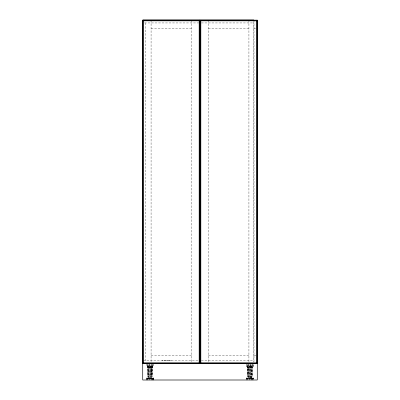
<?xml version="1.0" encoding="UTF-8"?>
<svg xmlns="http://www.w3.org/2000/svg" width="400" height="400" viewBox="0 0 400 400"><rect width="100%" height="100%" fill="white"/><g stroke="black" fill="none" stroke-linecap="round" stroke-linejoin="round"><path stroke-width="0.3" stroke-dasharray="2 1.5" d="M147.775 365.735L147.775 376.4L152.405 376.4L152.405 365.735M147.925 367.615L147.925 376.4L147.925 366.3M148.105 367.3L148.08 365.735M148.455 365.735L148.455 376.4M149.035 366.3L149.035 363.95M149.205 367.615L149.205 365.735M149.29 367.615L149.29 367.3M150.09 367.615L150.09 366.3M150.89 367.615L150.89 376.4L150.09 377.965M150.945 365.735L150.945 376.4M150.945 366.3L150.975 376.4L151.035 363.95M151.73 367.615L151.73 376.4L151.73 365.735M152.23 367.615L152.23 366.3M152.33 380L152.33 378.12L152.245 380M152.87 366.3L152.87 363.95M153.8 363.95L153.8 366.3L146.345 366.3L146.385 363.95M253.615 366.3L253.615 363.95L253.655 366.3L246.16 366.3L246.2 363.95M247.13 366.3L247.13 363.95M247.77 367.3L247.77 366.3L247.77 376.4M247.9 376.4L247.9 367.615M247.92 367.3L247.92 366.3M248.27 376.4L248.27 365.735M249.025 367.615L249.025 367.3M250.795 376.4L250.795 367.615M251.5 379.06L251.5 378.12M248.57 377.965L248.815 376.4L251.245 377.965L251.46 367.615M251.545 365.735L251.545 376.4M251.895 367.615L251.895 367.3M252.15 379.06L252.15 378.12L252.06 380M252.225 365.735L252.225 376.4L247.595 376.4L247.595 365.735M252.69 366.3L252.69 363.95M253.41 378.98L253.52 377.965L246.405 377.965L246.405 380M151.64 366.3L151.43 377.965L151.18 376.4L148.755 377.965L148.54 366.3L148.6 377.965M248.365 377.965L248.355 366.3L248.4 376.4L251 377.965L251.245 376.4M249.51 377.965L249.91 376.4L249.91 366.3L249.88 376.4M144.495 22.945L198.645 22.945M201.405 22.945L253.835 22.945M151.075 28.345L191.655 28.345M208.345 28.345L248.925 28.345M254 28.345L255.57 28.345M151.075 355.29L191.655 355.29M208.345 355.29L248.925 355.29M254 355.29L256.62 355.29M162.365 360.69L162.46 360.365M164 360.69L164.095 360.365M165.635 360.69L165.73 360.365M167.37 360.365L167.275 360.69M168.91 360.69L169.005 360.365M170.545 360.69L170.64 360.365M162.375 360.365L163.02 360.365L163.02 360.69M164.01 360.365L164.655 360.365L164.655 360.69M165.65 360.365L166.29 360.365L166.29 360.69M167.285 360.365L167.925 360.365L167.925 360.69M168.92 360.365L169.565 360.365L169.565 360.69M170.555 360.365L171.2 360.365L171.2 360.69M143.35 360.69L198.51 360.69M201.405 360.69L253.835 360.69M246.485 378.12L248.485 378.12L248.485 379.06M248.255 367.3L248.785 367.615M250.31 376.4L251 377.965M150.49 376.4L150.865 377.965M251 376.4L251.245 377.965M254 20.165L254 362.225M253.835 21.765L253.835 361.87M253.285 380L253.285 378.12L250.61 378.12L250.61 380M253.105 378.12L253.125 379.06M252.865 378.12L252.865 380M252.73 363.95L252.73 366.3M252.24 378.12L252.24 380M252.075 366.3L252.075 376.4L252.05 365.735M251.92 366.3L251.895 376.4M251.885 378.12L251.885 379.06M251.625 378.12L251.615 380M251.42 365.735L251.42 376.4M251.17 378.12L251.17 379.06M251.065 378.12L251.065 380M250.98 363.95L250.98 366.3M250.995 378.12L250.995 379.06M250.965 364.535L250.965 366.3M250.835 363.95L250.835 366.3M250.765 365.735L250.765 376.4M250.71 365.735L250.71 376.4M250.015 379.06L250.015 378.12L248.725 378.12L248.725 379.06M249.925 378.12L249.925 379.06M249.88 365.735L249.88 366.3M249.6 378.12L249.6 379.06M249.4 378.12L249.4 379.06M249.11 366.3L249.11 376.4M248.985 364.535L249.055 376.4M249.005 378.12L249.005 379.06M248.925 20.165L248.925 362.225M248.965 363.95L248.965 366.3M248.835 363.95L248.855 366.3M248.175 378.12L248.175 379.06M248.045 378.12L248.045 379.06M247.92 365.735L247.92 376.4M247.825 378.12L247.825 379.06M247.72 378.12L247.72 379.06M247.56 378.12L247.615 379.06M247.09 364.535L247.09 366.3M246.935 378.12L246.935 380M246.54 378.12L246.485 380M246.16 364.535L246.16 366.3M208.345 20.165L208.345 362.225M191.655 20.165L191.655 362.225M153.705 378.98L153.705 377.965L146.585 377.965L146.585 380M153.465 380L153.465 378.12L150.79 378.12L150.79 379.06M153.045 378.12L153.045 380M152.91 363.95L152.91 366.3M152.42 378.12L152.42 380M152.23 365.735L152.23 376.4M152.08 366.3L152.08 376.4M152.07 378.12L152.07 379.06M151.68 378.12L151.68 379.06M151.6 365.735L151.6 376.4M151.35 378.12L151.35 379.06M151.245 378.12L151.245 379.06M151.145 363.95L151.165 366.3M151.175 378.12L151.175 379.06M151.075 20.165L151.075 362.225M150.89 365.735L150.89 366.3M150.2 379.06L150.2 378.12L148.905 378.12L148.905 379.06M150.06 365.735L150.09 376.4M150.105 378.12L150.105 379.06M149.785 378.12L149.785 379.06M149.585 378.12L149.585 379.06M149.29 366.3L149.29 376.4M149.15 363.95L149.205 376.4M149.185 378.12L149.185 379.06M149.02 363.95L149.02 366.3M148.755 376.4L148.755 377.965M148.665 379.06L148.665 378.12L146.67 378.12L146.67 380M148.36 378.12L148.36 379.06M148.23 378.12L148.23 379.06M148.105 365.735L148.105 376.4M148.005 378.12L148.005 379.06M147.905 378.12L147.905 379.06M147.745 378.12L147.745 379.06M147.47 378.12L147.47 380M147.465 378.12L147.465 379.06M147.31 363.95L147.31 366.3M147.27 364.535L147.27 366.3M147.12 378.12L147.12 380M146.725 378.12L146.725 380M145.675 22.945L145.675 360.69M149.49 378.12L149.49 380L149.5 378.12M247.285 378.12L247.285 380L247.29 378.12M249.32 378.12L249.32 380L249.31 378.12M152.555 367.3L147.625 367.3L147.625 367.615L152.555 367.615L152.555 367.3M252.375 367.3L247.44 367.3L247.44 367.615L252.375 367.615L252.375 367.3M153.31 380L153.31 378.12L153.29 380M151.805 380L151.805 378.12L151.8 380"/><path stroke-width="0.6" d="M253.835 20L142.725 20L142.725 380L257.275 380L257.275 363.635L142.725 363.635M143.545 20.82L199.18 20.82M200.82 20.82L256.455 20.82M256.78 20.82L257.275 20.82M143.545 362.82L199.18 362.82M200.82 362.82L256.455 362.82M256.78 362.82L257.275 362.82M257.11 20.165L257.11 363.475M256.455 20.165L256.455 363.475M200.82 20.165L200.82 363.475M199.18 20.165L199.18 363.475M143.545 20.165L143.545 363.475M199.835 20.165L142.89 20.165L142.89 363.475L199.835 363.475L199.835 20.165M257.275 20.165L200.165 20.165L200.165 363.475L257.275 363.475L257.275 20.165"/></g></svg>
